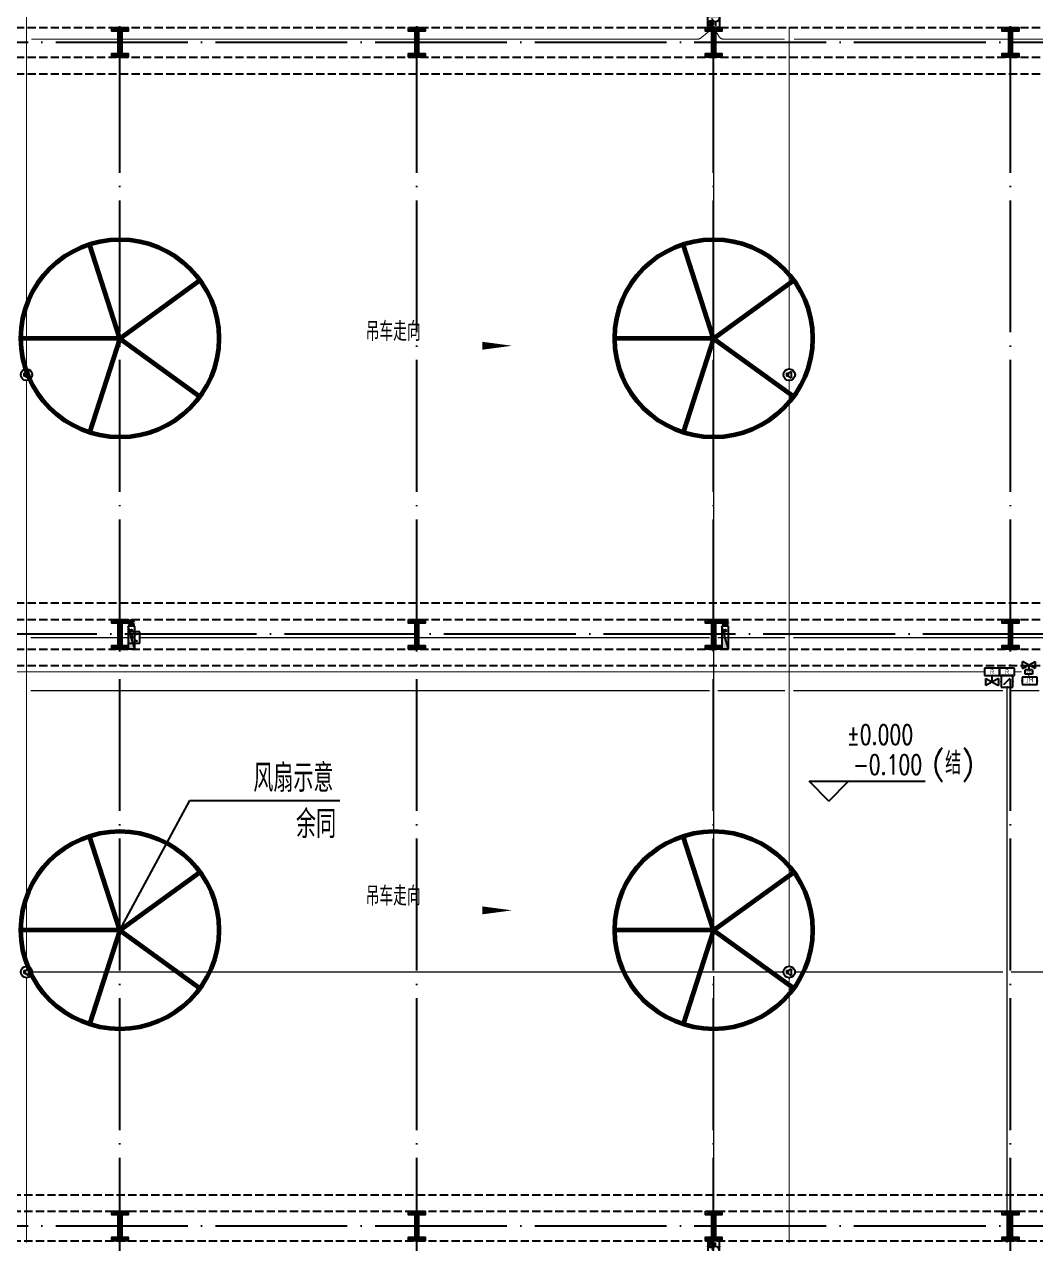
# Model space of a CAD drawing. Extents: x -1396510 to 1250330, y -1892470 to 1623980.
# Drawn here: x 753579 to 784237, y -1342457 to -1305476 of the extents above; entities that cross this region are included whole.
import ezdxf
from ezdxf.enums import TextEntityAlignment as Align

# ---------------------------------------------------------------- set-up
doc = ezdxf.new("R2010")
doc.units = 0
doc.header["$LTSCALE"] = 1000
doc.header["$MEASUREMENT"] = 0
doc.linetypes.add('DASH', pattern=[0.35, 0.25, -0.1])
doc.linetypes.add('DOTE', pattern=[2.42, 2, -0.2, 0.02, -0.2])
for name, color, linetype in [('A-AXIS-DOTE', 14, 'DOTE'), ('A-HATCH-2', 251, 'Continuous'), ('A-LIN-V', 9, 'Continuous'), ('A-WINDOW', 140, 'Continuous'), ('AS-COLN', 6, 'Continuous'), ('DIM_SYMB', 3, 'Continuous'), ('EQUIP-动力', 3, 'Continuous'), ('EQUIP-广播', 3, 'Continuous'), ('EQUIP-消防', 3, 'Continuous'), ('SB_ZF消火栓', 10, 'Continuous'), ('SB_ZF消火栓M', 10, 'Continuous'), ('WIRE-照明', 1, 'Continuous'), ('建-标高', 3, 'Continuous'), ('建-箭头', 3, 'Continuous')]:
    doc.layers.add(name, color=color, linetype=linetype)
doc.layers.add('A-云线2', color=3, linetype='Continuous', plot=False)
doc.layers.add('LG-ZF消防', color=1, linetype='Continuous', lineweight=60)
doc.styles.add('_TCH_DIM', font='SIMPLEX', dxfattribs={"bigfont": 'GBCBIG'})
doc.styles.add('_TEL_ATTDEF', font='GBENOR', dxfattribs={"width": 0.8, "height": 3, "bigfont": 'GBCBIG'})
doc.styles.add('_TEL_DIM', font='SIMPLEX', dxfattribs={"width": 0.8, "height": 3.5, "bigfont": 'HZTXT'})
doc.styles.add('A-STANDARD', font='SIMPLEX', dxfattribs={"bigfont": 'GBCBIG'})
doc.styles.get("Standard").update_dxf_attribs({"font": 'gbenor.shx', "bigfont": 'gbcbig.shx'})
doc.styles.add('TG_LINETYPE', font='SIMPLEX', dxfattribs={"width": 0.8, "height": 3, "bigfont": 'HZTXT'})
doc.linetypes.add('TG_B', pattern='A,1,-0.3,["B",TG_LINETYPE,S=0.1,R=0,X=-0.25,Y=-0.15],0', length=1.3)
doc.linetypes.add('TG_H', pattern='A,1,-0.3,["H",TG_LINETYPE,S=0.1,R=0,X=-0.25,Y=-0.15],0', length=1.3)
doc.linetypes.add('TG_TV', pattern='A,1,-0.6,["TV",TG_LINETYPE,S=0.1,R=0,X=-0.6,Y=-0.15],0', length=1.6)

# ---------------------------------------------------------------- blocks, each defined once
blk = doc.blocks.new('4324324')
at = {"layer": 'A-HATCH-2', "color": 8, "linetype": 'DASH'}
for p, q in [((-294754, 603220), (-128854, 603220)), ((-294754, 602320), (-128854, 602320)), ((-294754, 601820), (-128854, 601820)), ((-294754, 585770), (-128854, 585770)), ((-294754, 585270), (-128854, 585270)), ((-307354, 584370), (-128854, 584370)), ((-307354, 583870), (-128854, 583870)), ((-313054, 567820), (-128854, 567820)), ((-313054, 567320), (-128854, 567320)), ((-313054, 566420), (-128854, 566420))]:
    blk.add_line(p, q, dxfattribs=at)
blk = doc.blocks.new('w4324324')
at = {"layer": 'A-HATCH-2', "color": 0, "lineweight": 60}
for q in [(-1694760, 686605), (-1697614, 684532), (-1691907, 684532), (-1696524, 681178), (-1692997, 681178)]:
    blk.add_line((-1694760, 683605), q, dxfattribs=at)
blk.add_circle((-1694760, 683605), 3000, dxfattribs=at)
blk = doc.blocks.new('342343')
at = {"layer": 'A-LIN-V', "color": 8}
for p in [(1048660, -8444), (1066610, -8444), (1048660, -26444), (1066610, -26444)]:
    blk.add_blockref('w4324324', p, dxfattribs=at)
blk = doc.blocks.new('w42343243')
at = {"layer": 'A-HATCH-2', "color": 8}
blk.add_lwpolyline([(-165104, 621070), (-164604, 621070), (-164604, 620958), (-164800, 620958), (-164800, 620282), (-164604, 620282), (-164604, 620170), (-165104, 620170), (-165104, 620282), (-164908, 620282), (-164908, 620958), (-165104, 620958)], close=True, dxfattribs=at)
at = {"layer": 'AS-COLN', "color": 3}
blk.add_lwpolyline([(-165054, 621020), (-164654, 621020), (-164654, 621008), (-164850, 621008), (-164850, 620232), (-164654, 620232), (-164654, 620220), (-165054, 620220), (-165054, 620232), (-164858, 620232), (-164858, 621008), (-165054, 621008)], close=True, dxfattribs=at)
blk = doc.blocks.new('42343')
at = {"layer": 'A-WINDOW'}
for p in [(-27000, -17850), (-18000, -17850), (-9000, -17850), (0, -17850), (-27000, -35800), (-18000, -35800), (-9000, -35800), (0, -35800), (-27000, -53750), (-18000, -53750), (-9000, -53750), (0, -53750)]:
    blk.add_blockref('w42343243', p, dxfattribs=at)
blk = doc.blocks.new('A$C5D961328')
at = {"layer": 'SB_ZF消火栓'}
blk.add_hatch(color=256, dxfattribs=at).paths.add_polyline_path([(0, 40), (700, 40), (700, 240)])
for p, q in [((700, 240), (0, 240)), ((0, 240), (0, 40)), ((700, 240), (0, 40)), ((0, 40), (700, 40)), ((700, 240), (700, 40))]:
    blk.add_line(p, q, dxfattribs=at)
at = {"layer": 'SB_ZF消火栓', "color": 1}
blk.add_circle((140, 140), 32.5, dxfattribs=at)
blk = doc.blocks.new('we42342343234')
at = {"layer": 'LG-ZF消防'}
for centre in [(-191504, 585170), (-173504, 585170)]:
    blk.add_circle(centre, 50, dxfattribs=at)
at = {"layer": 'SB_ZF消火栓M', "rotation": 270}
for p in [(-191644, 585070), (-173644, 585070)]:
    blk.add_blockref('A$C5D961328', p, dxfattribs=at)
blk = doc.blocks.new('世赫3#厂房一层0821')
at = {"layer": 'A-AXIS-DOTE', "color": 8, "ltscale": 2}
for p, q in [((121000, -79980), (121000, 5514)), ((130000, -79980), (130000, 5514)), ((139000, -79980), (139000, 5514)), ((148000, -79980), (148000, 5514)), ((190814.2, -17950), (-5155.8, -17950)), ((192904.2, -35900), (-5155.8, -35900)), ((190814.2, -53850), (-5155.8, -53850))]:
    blk.add_line(p, q, dxfattribs=at)
at = {"layer": 'DIM_SYMB', "color": 8}
for p, q in [((121000, -44875), (123120, -40945)), ((123120, -40945), (127670, -40945))]:
    blk.add_line(p, q, dxfattribs=at)
at = {"layer": 'DIM_SYMB', "color": 8, "const_width": 100}
blk.add_lwpolyline([(120976.3, -44919, 1), (121023.7, -44831, 1)], format="xyb", close=True, dxfattribs=at)
at = {"layer": '建-标高', "color": 8}
for p, q in [((142493.6, -40960), (141893.6, -40360)), ((141893.6, -40360), (145413.6, -40360)), ((142493.6, -40960), (143093.6, -40360))]:
    blk.add_line(p, q, dxfattribs=at)
at = {"layer": '建-箭头', "color": 8}
for points in [[(125987.8, -27150, 0, 0, 0), (132887.8, -27150, 0, 240, 0), (131987.8, -27150, 0, 0, 0)], [(125987.8, -44275, 0, 0, 0), (132887.8, -44275, 0, 240, 0), (131987.8, -44275, 0, 0, 0)]]:
    blk.add_lwpolyline(points, format="xyseb", dxfattribs=at)
at = {"layer": 'A-LIN-V', "color": 8, "rotation": 90}
blk.add_blockref('342343', (796160.7, 601225), dxfattribs=at)
at = {"layer": 'A-WINDOW'}
for name in ['42343', '4324324']:
    blk.add_blockref(name, (312854.2, -620720), dxfattribs=at)
at = {"layer": 'SB_ZF消火栓'}
blk.add_blockref('we42342343234', (312854.2, -620720), dxfattribs=at)
at = {"layer": 'DIM_SYMB', "color": 7, "style": '_TCH_DIM'}
for s, p in [('风扇示意', (125043.1, -40682.5)), ('余同', (126337, -42082.5))]:
    blk.add_text(s, height=843.97, dxfattribs=at).set_placement(p)
at = {"layer": '建-标高', "color": 7, "style": 'A-STANDARD', "width": 0.705882}
for s, p in [('%%P0.000', (143033.6, -39240)), ('-0.100', (143233.6, -40150))]:
    blk.add_text(s, height=595, dxfattribs=at).set_placement(p)
at = {"layer": '建-标高', "color": 7, "style": 'A-STANDARD'}
blk.add_text('(结)', height=675.18, dxfattribs=at).set_placement((145613.6, -40150))
at = {"layer": '建-箭头', "color": 7, "style": 'A-STANDARD'}
for p in [(128450.1, -27003.1), (128450.1, -44128.1)]:
    blk.add_text('吊车走向', height=578.72, dxfattribs=at).set_placement(p)
blk = doc.blocks.new('$equip$00002656')
for p, q in [((-0.5, 1), (-0.5, 0)), ((0.5, 1), (-0.5, 1)), ((-0.5, 0), (0.5, 0)), ((-0.22, 0.33), (0.22, 0.33)), ((0, 0.5), (0, 0.15)), ((0.5, 0), (0.5, 1))]:
    blk.add_line(p, q)
at = {"const_width": 0.0571}
blk.add_lwpolyline([(-0.5, 1), (0.5, 1), (0.5, 0), (-0.5, 0), (-0.5, 1), (0.5, 1)], dxfattribs=at)
blk.add_arc((0, 0.8), 0.3, 180, 0)
for p in [(-0.5, 0.5), (0, 1), (0, 0), (0.5, 0.5)]:
    blk.add_point(p)
at = {"color": 7, "flags": 1}
for tag, height, p in [('A', 0.00002, (0, 0)), ('B', 0.4, (0.76, 0.29))]:
    blk.add_attdef(tag, text='', height=height, dxfattribs=at).set_placement(p, align=Align.MIDDLE_CENTER)
blk = doc.blocks.new('$equip$00002341')
for p, q in [((-0.24, 0.14), (-0.24, -0.14)), ((-0.24, 0.14), (-0.1, 0.14)), ((-0.1, 0.14), (0.17, 0.28)), ((-0.1, 0.14), (-0.1, -0.14)), ((0.17, 0.28), (0.17, -0.3)), ((-0.1, -0.14), (-0.24, -0.14)), ((0.17, -0.3), (-0.1, -0.14))]:
    blk.add_line(p, q)
at = {"const_width": 0.0571}
blk.add_lwpolyline([(-0.5, 0, -1), (0.5, 0, -1), (-0.5, 0, -1.463176)], format="xyb", dxfattribs=at)
blk.add_circle((0, 0), 0.5)
for p in [(-0.5, 0), (0, 0.5), (0.5, 0), (0, -0.5)]:
    blk.add_point(p)
at = {"color": 7, "style": '_TEL_DIM', "flags": 1}
blk.add_attdef('A', text='', height=0.00002, dxfattribs=at).set_placement((0, 0), align=Align.MIDDLE_CENTER)
blk = doc.blocks.new('$equip$00002655')
for p, q in [((-0.5, 1), (-0.5, 0)), ((0.5, 1), (-0.5, 1)), ((-0.5, 0), (0.5, 0)), ((-0.17, 0.5), (-0.17, 0.15)), ((0.5, 0), (0.5, 1))]:
    blk.add_line(p, q)
at = {"const_width": 0.0571}
blk.add_lwpolyline([(-0.5, 1), (0.5, 1), (0.5, 0), (-0.5, 0), (-0.5, 1), (0.5, 1)], dxfattribs=at)
for radius in [0.226, 0.113]:
    blk.add_circle((0.23, 0.36), radius)
blk.add_arc((-0.17, 0.8), 0.3, 180, 0)
for p in [(-0.5, 0.5), (0, 1), (0, 0), (0.5, 0.5)]:
    blk.add_point(p)
at = {"color": 7, "flags": 1}
for tag, height, p in [('A', 0.00002, (0, 0)), ('B', 0.4, (0.76, 0.29))]:
    blk.add_attdef(tag, text='', height=height, dxfattribs=at).set_placement(p, align=Align.MIDDLE_CENTER)
blk = doc.blocks.new('$equip$00002773')
for p, q in [((0.65, 0.65), (-0.65, 0.65)), ((-0.65, 0.65), (-0.65, 0)), ((-0.65, 0), (0.65, 0)), ((0.65, 0), (0.65, 0.65))]:
    blk.add_line(p, q)
at = {"const_width": 0.04}
blk.add_lwpolyline([(-0.65, 0.65), (-0.65, 0), (0.65, 0), (0.65, 0.65), (-0.65, 0.65), (-0.65, 0)], dxfattribs=at)
for p in [(-0.65, 0.33), (0, 0.65), (0, 0), (0.65, 0.33)]:
    blk.add_point(p)
at = {"color": 7}
blk.add_attdef('$TEXT$', text='', height=0.4, dxfattribs=at).set_placement((0.01, 0.34), align=Align.MIDDLE_CENTER)
at = {"color": 7, "flags": 1}
for tag, p in [('A', (0, 0)), ('B', (0.9, 0.25))]:
    blk.add_attdef(tag, text='', height=0.4, dxfattribs=at).set_placement(p, align=Align.MIDDLE_CENTER)
blk = doc.blocks.new('$equip$00003146')
for p, q in [((-0.31, 0), (0.31, 0)), ((-0.31, -0.38), (-0.31, 0)), ((0.31, 0), (0.31, -0.38)), ((0.55, -0.49), (-0.55, -1.09)), ((-0.55, -0.49), (0.55, -1.09)), ((-0.55, -1.09), (-0.55, -0.49)), ((-0.31, -0.38), (0.31, -0.38)), ((0, -0.79), (0, -0.38)), ((0.55, -0.49), (0.55, -1.09))]:
    blk.add_line(p, q)
for p in [(0, 0), (-0.55, -0.79), (-0.31, -0.19), (0, -0.79), (0.31, -0.19), (0.55, -0.79)]:
    blk.add_point(p)
at = {"color": 7, "style": '_TEL_DIM'}
blk.add_attdef('$TEXT$', text='', height=0.3, dxfattribs=at).set_placement((0, -0.19), align=Align.MIDDLE_CENTER)
at = {"color": 7, "style": '_TEL_DIM', "flags": 1}
for tag in ['A', 'REMARK']:
    blk.add_attdef(tag, text='', height=0.00002, dxfattribs=at).set_placement((0, 0), align=Align.MIDDLE_CENTER)
blk = doc.blocks.new('$equip$00002760')
for p, q in [((0.5, 0.5), (-0.5, 0.5)), ((-0.5, 0.5), (-0.5, -0.5)), ((-0.28, -0.28), (0.28, 0.28)), ((0.5, -0.5), (0.5, 0.5)), ((-0.5, -0.5), (0.5, -0.5))]:
    blk.add_line(p, q)
at = {"const_width": 0.0571}
blk.add_lwpolyline([(-0.5, 0.5), (0.5, 0.5), (0.5, -0.5), (-0.5, -0.5), (-0.5, 0.5), (0.5, 0.5)], dxfattribs=at)
for p in [(-0.5, 0), (0, 0.5), (0.5, 0), (0, -0.5)]:
    blk.add_point(p)
blk.add_solid([(0.28, 0.28), (0.07, 0.12), (0.12, 0.07)])
at = {"color": 7, "flags": 1}
for tag, height, p in [('A', 0.00002, (0, 0)), ('B', 0.4, (0.75, -0.25))]:
    blk.add_attdef(tag, text='', height=height, dxfattribs=at).set_placement(p, align=Align.MIDDLE_CENTER)
blk = doc.blocks.new('$equip$00002794')
for p, q in [((0, -0.55), (0, 0)), ((0, 0), (0.23, 0)), ((-0.55, -0.85), (-0.55, -0.25)), ((-0.55, -0.25), (0.55, -0.85)), ((0.55, -0.25), (-0.55, -0.85)), ((0.55, -0.25), (0.55, -0.85))]:
    blk.add_line(p, q)
for p in [(-0.55, -0.55), (0, -0.55), (0.55, -0.55)]:
    blk.add_point(p)
at = {"color": 7, "flags": 1}
for tag, height, p in [('A', 0.00002, (0, 0)), ('B', 0.4, (0.8, -0.61))]:
    blk.add_attdef(tag, text='', height=height, dxfattribs=at).set_placement(p, align=Align.MIDDLE_CENTER)

msp = doc.modelspace()

# ---------------------------------------------------------------- linework, layer by layer
at = {"layer": 'WIRE-照明', "color": 2, "linetype": 'TG_B', "ltscale": 0.7, "const_width": 35}
for points in [[(753641.6, -1315926.7), (753641.6, -1299139)], [(776767.8, -1315926.7), (776767.8, -1305553.7)], [(753641.6, -1334043.4), (753641.6, -1316276.7)], [(776767.8, -1334043.4), (776767.8, -1316276.7)], [(753816.6, -1334218.4), (776592.8, -1334218.4)], [(776942.8, -1334218.4), (783245.9, -1334218.4)], [(783495.9, -1334218.4), (798069.9, -1334218.4)], [(753641.6, -1342424), (753641.6, -1334393.4)], [(776767.8, -1342424), (776767.8, -1334393.4)]]:
    msp.add_lwpolyline(points, dxfattribs=at)
at = {"layer": 'WIRE-照明', "linetype": 'Continuous', "const_width": 35}
for points in [[(774083.2, -1305890.7), (774475.8, -1305574)], [(774475.8, -1305574), (774643, -1305851.4)], [(753788.8, -1305924), (773989, -1305924)], [(774771.5, -1305924), (776633.9, -1305924)], [(776909.8, -1305924), (810725.8, -1305924)], [(756725.8, -1324075.8), (753766.6, -1324075.8)], [(774350.8, -1324075.8), (757075.8, -1324075.8)], [(776642.8, -1324075.8), (774600.8, -1324075.8)], [(792725.8, -1324075.8), (776892.8, -1324075.8)], [(782688.4, -1325114.7), (748922.3, -1325114.7)], [(783810.1, -1325114.7), (783598.4, -1325114.7)], [(784029.9, -1325184), (784029.9, -1325271.1)], [(783370.9, -1342424), (783370.9, -1325579.8)]]:
    msp.add_lwpolyline(points, dxfattribs=at)
at = {"layer": 'WIRE-照明', "color": 6, "linetype": 'TG_H', "ltscale": 0.7, "const_width": 35}
for points in [[(774475.8, -1334076.7), (774475.8, -1305574)], [(774475.8, -1342374.1), (774475.8, -1334335)]]:
    msp.add_lwpolyline(points, dxfattribs=at)
at = {"layer": 'WIRE-照明', "linetype": 'Continuous', "const_width": 35}
for points in [[(773989, -1305924, 0.1713659), (774083.2, -1305890.7)], [(774643, -1305851.4, 0.2629408), (774771.5, -1305924)]]:
    msp.add_lwpolyline(points, format="xyb", dxfattribs=at)
at = {"layer": 'WIRE-照明', "color": 1, "linetype": 'TG_TV', "ltscale": 0.7, "const_width": 35}
for points in [[(774350.8, -1325684.4), (753766.6, -1325684.4)], [(776642.8, -1325684.4), (774600.8, -1325684.4)], [(783245.9, -1325684.4), (776892.8, -1325684.4)], [(784347.4, -1325684.4), (783495.9, -1325684.4)]]:
    msp.add_lwpolyline(points, dxfattribs=at)

# ---------------------------------------------------------------- block references
at = {"layer": 'A-云线2'}
msp.add_blockref('世赫3#厂房一层0821', (635475.8, -1288074), dxfattribs=at)
at = {"layer": 'EQUIP-动力'}
ref = msp.add_blockref('$equip$00003146', (784029.9, -1325184), dxfattribs=dict(at, xscale=349.9999999999999, yscale=349.9999999999999, zscale=349.9999999999999, rotation=179.999999793739))
ref.add_attrib('$TEXT$', 'M', dxfattribs={"layer": '0', "color": 7, "height": 105, "rotation": 0.00003, "style": '_TEL_ATTDEF'}).set_placement((784029.9, -1325100), align=Align.MIDDLE_CENTER)
at = {"layer": 'EQUIP-广播', "xscale": 350, "yscale": 350, "zscale": 350}
for p in [(753641.6, -1316101.7), (776767.8, -1316101.7), (753641.6, -1334218.4), (776767.8, -1334218.4)]:
    msp.add_blockref('$equip$00002341', p, dxfattribs=at)
at = {"layer": 'EQUIP-消防', "xscale": -350, "yscale": 350, "zscale": 350}
msp.add_blockref('$equip$00002655', (774475.8, -1305574), dxfattribs=at)
at = {"layer": 'EQUIP-消防', "xscale": 350, "yscale": 350, "zscale": 350}
for name, p, rotation in [('$equip$00002656', (756725.8, -1324074), 270.0000000000002), ('$equip$00002655', (774475.8, -1342374), 180)]:
    msp.add_blockref(name, p, dxfattribs=dict(at, rotation=rotation))
at = {"layer": 'EQUIP-消防', "linetype": 'ByBlock'}
ref = msp.add_blockref('$equip$00002773', (782915.9, -1325228.5), dxfattribs=dict(at, xscale=349.9999999999999, yscale=349.9999999999999, zscale=349.9999999999999, rotation=359.9999999660355))
ref.add_attrib('$TEXT$', 'R', dxfattribs={"layer": '0', "color": 7, "height": 140, "rotation": 0.00001, "style": '_TEL_ATTDEF'}).set_placement((782918.1, -1325108.4), align=Align.MIDDLE_CENTER)
ref = msp.add_blockref('$equip$00002773', (783370.9, -1325228.5), dxfattribs=dict(at, xscale=349.9999999999999, yscale=349.9999999999999, zscale=349.9999999999999, rotation=359.9999999660355))
ref.add_attrib('$TEXT$', 'R', dxfattribs={"layer": '0', "color": 7, "height": 140, "rotation": 0.00001, "style": '_TEL_ATTDEF'}).set_placement((783373.1, -1325108.4), align=Align.MIDDLE_CENTER)
at = {"layer": 'EQUIP-消防', "linetype": 'ByBlock', "xscale": 349.9999999999999, "yscale": 349.9999999999999, "zscale": 349.9999999999999, "rotation": 359.9999999660355}
for name, p in [('$equip$00002794', (782915.9, -1325228.5)), ('$equip$00002760', (783370.9, -1325404.8))]:
    msp.add_blockref(name, p, dxfattribs=at)
at = {"layer": 'EQUIP-消防'}
ref = msp.add_blockref('$equip$00002773', (784056.9, -1325271.1), dxfattribs=dict(at, xscale=349.9999999999999, yscale=349.9999999999999, zscale=349.9999999999999, rotation=179.9999998878643))
ref.add_attrib('$TEXT$', 'JM', dxfattribs={"layer": '0', "color": 7, "height": 140, "style": '_TEL_ATTDEF'}).set_placement((784054.7, -1325363), align=Align.MIDDLE_CENTER)

doc.saveas('drawing.dxf')
